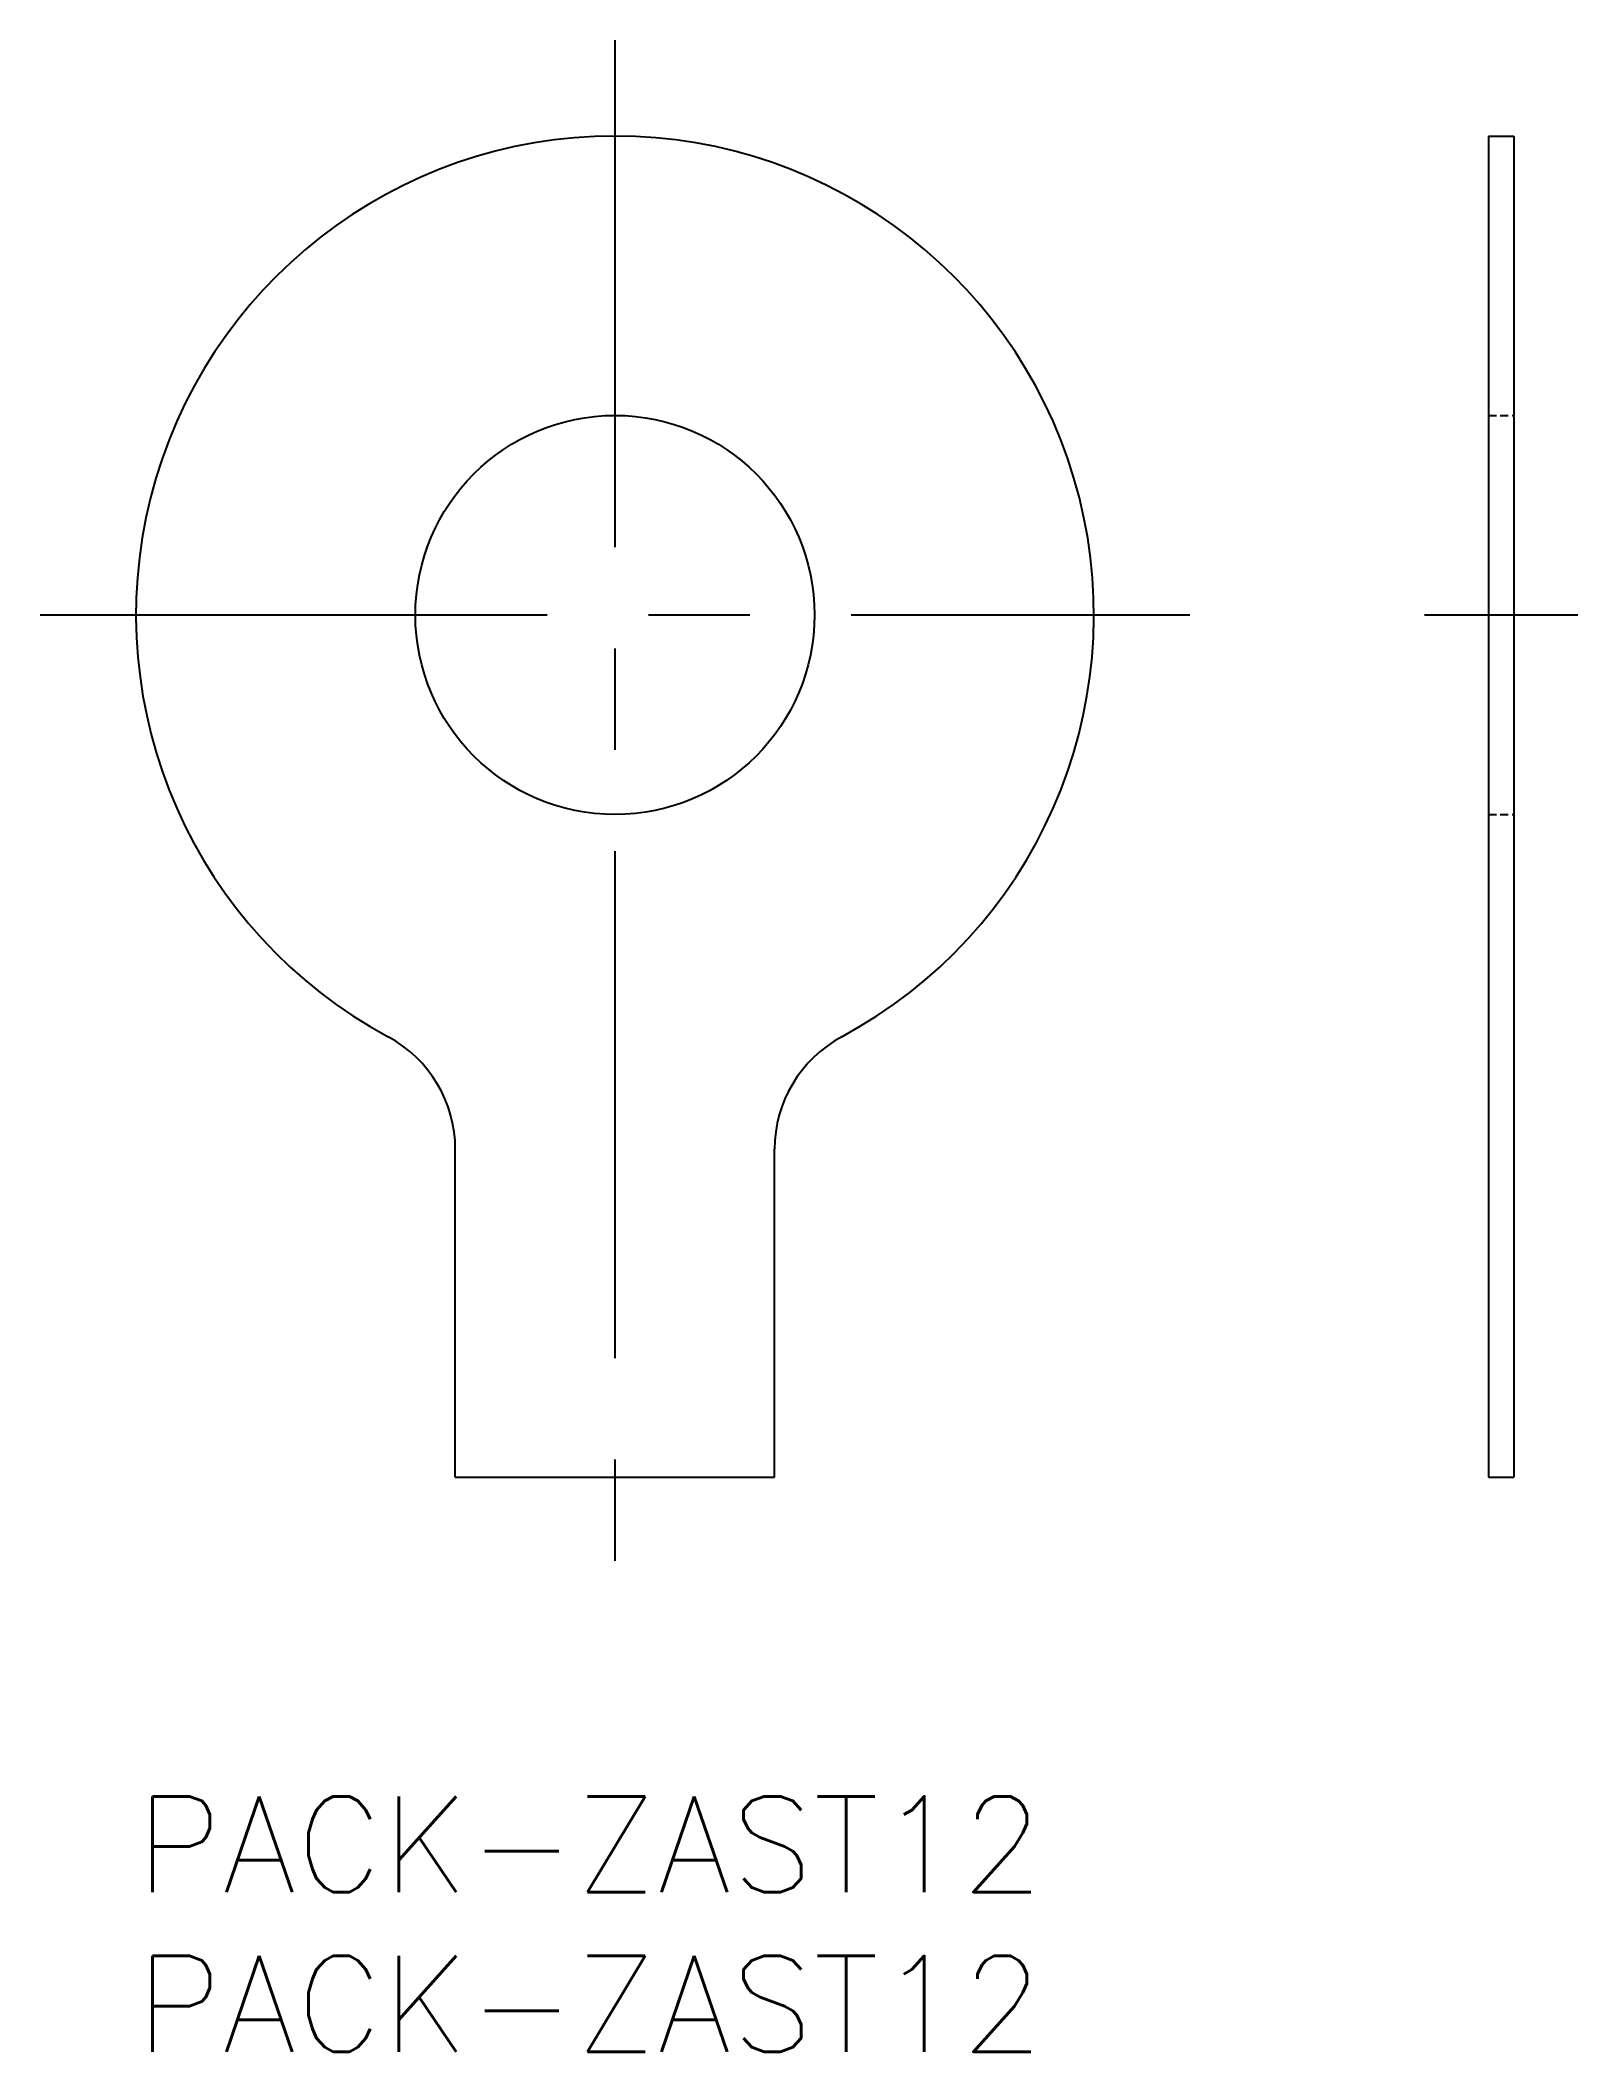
# Model space of a CAD drawing. Extents: x -3 to 45.2, y -8 to 55.
import ezdxf

# ---------------------------------------------------------------- set-up
doc = ezdxf.new("R2010")
doc.units = 0
doc.header["$LTSCALE"] = 0.5
doc.linetypes.add('CENTER', pattern=[50.8, 31.75, -6.35, 6.35, -6.35])
doc.linetypes.add('DASHED', pattern=[0.75, 0.5, -0.25])
for name, color, linetype in [('MSM_CENTER', 1, 'CENTER'), ('MSM_CONTINUOUS', 7, 'CONTINUOUS'), ('MSM_DASHED', 4, 'DASHED'), ('MSM_PART_NUMBER', 7, 'CONTINUOUS')]:
    doc.layers.add(name, color=color, linetype=linetype)
doc.styles.get("Standard").update_dxf_attribs({"font": 'txt.shx', "height": 3, "bigfont": 'bigfont.shx'})

# ---------------------------------------------------------------- blocks, each defined once
blk = doc.blocks.new('*U3')
at = {"layer": 'MSM_PART_NUMBER'}
blk.add_text('PACK-ZAST12', height=3, dxfattribs=at).set_placement((0, -3))
blk = doc.blocks.new('*U4')
at = {"layer": 'MSM_PART_NUMBER'}
blk.add_text('PACK-ZAST12', height=3, dxfattribs=at).set_placement((0, -8))

msp = doc.modelspace()

# ---------------------------------------------------------------- linework, layer by layer
at = {"layer": 'MSM_CENTER'}
for p, q in [((15, 55), (15, 7)), ((-3, 37), (33, 37)), ((40.354, 37), (45.154, 37))]:
    msp.add_line(p, q, dxfattribs=at)
at = {"layer": 'MSM_CONTINUOUS'}
for p, q in [((42.354, 52), (42.354, 10)), ((42.354, 52), (43.154, 52)), ((43.154, 52), (43.154, 10)), ((10, 10), (10, 20.267)), ((20, 10), (20, 20.267)), ((10, 10), (20, 10)), ((42.354, 10), (43.154, 10))]:
    msp.add_line(p, q, dxfattribs=at)
msp.add_circle((15, 37), 6.25, dxfattribs=at)
for centre, radius, start, end in [((15, 37), 15, 298.27371, 241.72629), ((6, 20.267), 4, 0, 61.72629), ((24, 20.267), 4, 118.27371, 180)]:
    msp.add_arc(centre, radius, start, end, dxfattribs=at)
at = {"layer": 'MSM_DASHED'}
for p, q in [((42.354, 43.25), (43.154, 43.25)), ((42.354, 30.75), (43.154, 30.75))]:
    msp.add_line(p, q, dxfattribs=at)

# ---------------------------------------------------------------- block references
at = {"layer": 'MSM_CONTINUOUS'}
for name in ['*U3', '*U4']:
    msp.add_blockref(name, (0, 0), dxfattribs=at)

doc.saveas('drawing.dxf')
